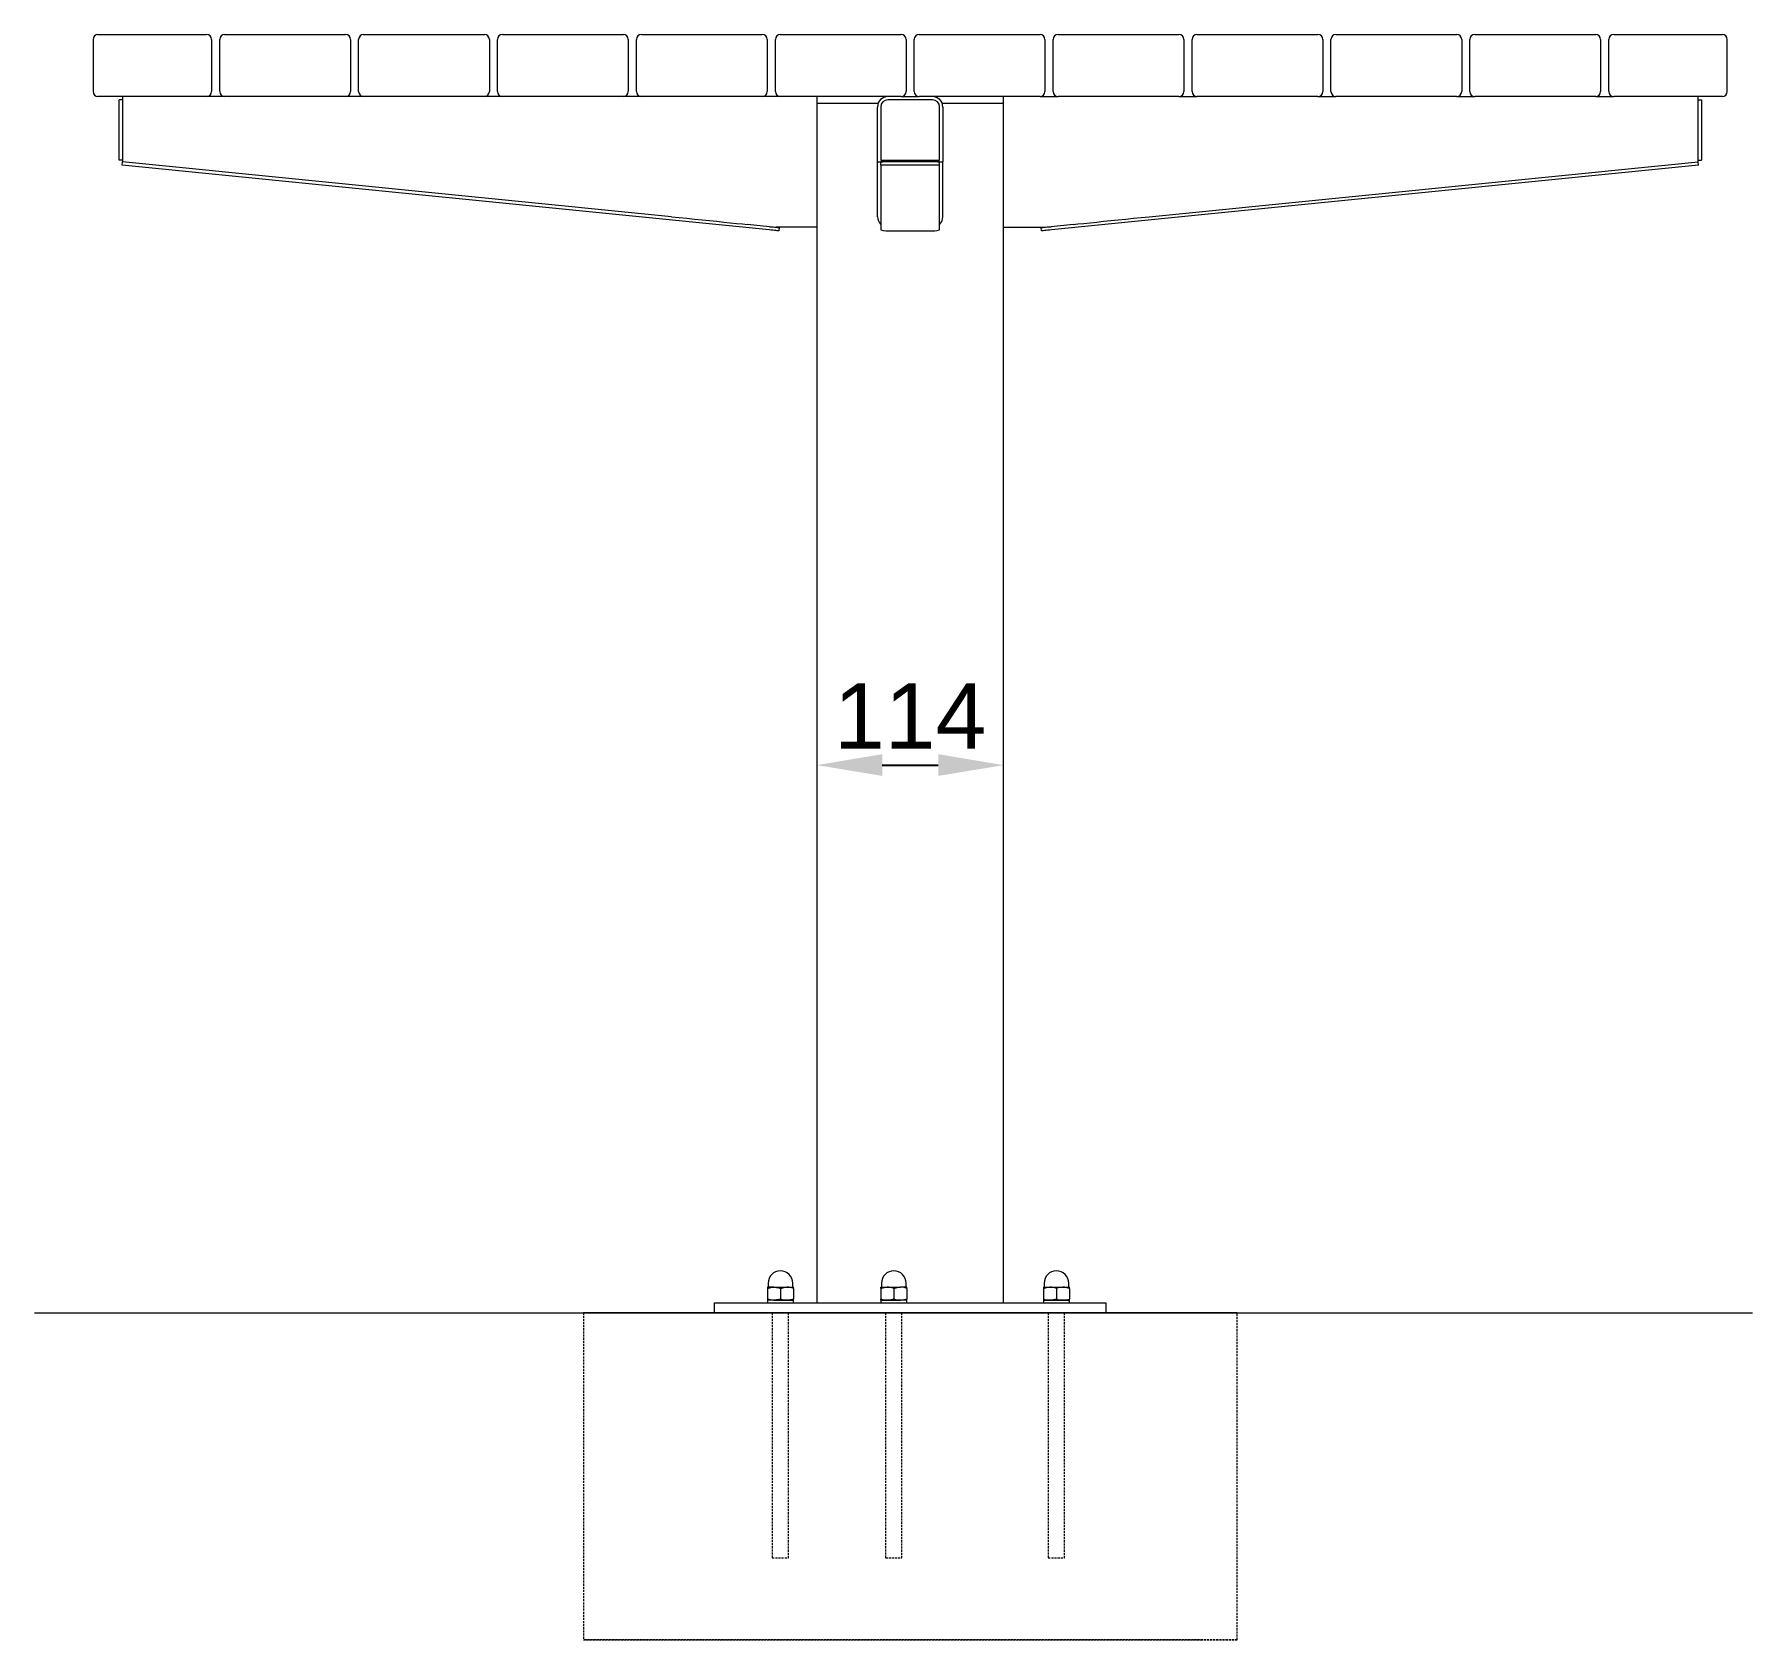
# Model space of a CAD drawing. Header units: millimetres. Extents: x -359 to 3738, y -21 to 3320.
# Drawn here: x 2687 to 3738, y 2338 to 3320 of the extents above; entities that cross this region are included whole.
import ezdxf

# ---------------------------------------------------------------- set-up
doc = ezdxf.new("R2010")
doc.units = ezdxf.units.MM
doc.linetypes.add('HIDDEN', pattern=[1.905, 1.27, -0.635])
for name, color, linetype, lineweight in [('ZANO_O', 10, 'Continuous', 0), ('ZANO_R', 7, 'Continuous', 0), ('ZANO_R_przerywana', 7, 'HIDDEN', 0)]:
    doc.layers.add(name, color=color, linetype=linetype, lineweight=lineweight)
doc.styles.add('Arial', font='arial.ttf')
doc.styles.get("Standard").update_dxf_attribs({"font": 'ARIALUNI.TTF'})
doc.dimstyles.new('pl i ang', dxfattribs={"dimtxt": 50, "dimasz": 50, "dimexe": 1.25, "dimexo": 0.625, "dimgap": 10, "dimtad": 1, "dimtoh": 1, "dimtxsty": 'Standard', "dimcen": 2.5, "dimclrd": 1, "dimclre": 1, "dimclrt": 1, "dimadec": 0, "dimazin": 0, "dimtfac": 1, "dimtmove": 0, "dimatfit": 3, "dimfxl": 1, "dimarcsym": 1})

# ---------------------------------------------------------------- blocks, each defined once
blk = doc.blocks.new('*D412')
at = {"layer": 'ZANO_O', "color": 1, "lineweight": -2}
for p, q in [((3165.4, 2883.4), (3165.4, 2883.4)), ((3279.7, 2883.4), (3279.7, 2883.4)), ((3205.4, 2873.4), (3239.7, 2873.4))]:
    blk.add_line(p, q, dxfattribs=at)
at = {"layer": 'ZANO_O', "color": 1}
for points in [[(3205.4, 2880.1), (3205.4, 2866.8), (3165.4, 2873.4)], [(3239.7, 2866.8), (3239.7, 2880.1), (3279.7, 2873.4)]]:
    blk.add_solid(points, dxfattribs=at)
at = {"layer": 'ZANO_O', "color": 1, "insert": (3222.5, 2903.5), "char_height": 40, "attachment_point": 5, "style": 'Arial'}
blk.add_mtext('114', dxfattribs=at)

msp = doc.modelspace()

# ---------------------------------------------------------------- linework, layer by layer
at = {"layer": 'ZANO_R'}
for p, q in [((2722.5, 3317.4), (2722.5, 3285.4)), ((2725.5, 3320.4), (2792, 3320.4)), ((2795, 3317.4), (2795, 3285.4)), ((2800, 3285.4), (2800, 3317.4)), ((2803, 3320.4), (2877, 3320.4)), ((2880, 3317.4), (2880, 3285.4)), ((2885, 3285.4), (2885, 3317.4)), ((2888, 3320.4), (2962, 3320.4)), ((2965, 3317.4), (2965, 3285.4)), ((2970, 3285.4), (2970, 3317.4)), ((2973, 3320.4), (3047, 3320.4)), ((3050, 3317.4), (3050, 3285.4)), ((3055, 3285.4), (3055, 3317.4)), ((3058, 3320.4), (3132, 3320.4)), ((3135, 3317.4), (3135, 3285.4)), ((3140, 3285.4), (3140, 3317.4)), ((3143, 3320.4), (3217, 3320.4)), ((3220, 3317.4), (3220, 3285.4)), ((3225, 3285.4), (3225, 3317.4)), ((3228, 3320.4), (3302, 3320.4)), ((3305, 3317.4), (3305, 3285.4)), ((3310, 3285.4), (3310, 3317.4)), ((3313, 3320.4), (3387, 3320.4)), ((3390, 3317.4), (3390, 3285.4)), ((3395, 3285.4), (3395, 3317.4)), ((3398, 3320.4), (3472, 3320.4)), ((3475, 3317.4), (3475, 3285.4)), ((3480, 3285.4), (3480, 3317.4)), ((3483, 3320.4), (3557, 3320.4)), ((3560, 3317.4), (3560, 3285.4)), ((3565, 3285.4), (3565, 3317.4)), ((3568, 3320.4), (3642, 3320.4)), ((3645, 3317.4), (3645, 3285.4)), ((3650, 3285.4), (3650, 3317.4)), ((3653, 3320.4), (3719.5, 3320.4)), ((3722.5, 3285.4), (3722.5, 3317.4)), ((2792, 3282.4), (2725.5, 3282.4)), ((2740.4, 3282.4), (2740.4, 3276)), ((2803, 3282.4), (2792, 3282.4)), ((2877, 3282.4), (2803, 3282.4)), ((2888, 3282.4), (2877, 3282.4)), ((2962, 3282.4), (2888, 3282.4)), ((2973, 3282.4), (2962, 3282.4)), ((3047, 3282.4), (2973, 3282.4)), ((3058, 3282.4), (3047, 3282.4)), ((3132, 3282.4), (3058, 3282.4)), ((3143, 3282.4), (3132, 3282.4)), ((3217, 3282.4), (3143, 3282.4)), ((3165.4, 3282.4), (3165.4, 3276)), ((3217, 3282.4), (3228, 3282.4)), ((3302, 3282.4), (3228, 3282.4)), ((3279.7, 3276), (3279.7, 3282.4)), ((3302, 3282.4), (3313, 3282.4)), ((3387, 3282.4), (3313, 3282.4)), ((3387, 3282.4), (3398, 3282.4)), ((3472, 3282.4), (3398, 3282.4)), ((3472, 3282.4), (3483, 3282.4)), ((3557, 3282.4), (3483, 3282.4)), ((3557, 3282.4), (3568, 3282.4)), ((3642, 3282.4), (3568, 3282.4)), ((3642, 3282.4), (3653, 3282.4)), ((3719.5, 3282.4), (3653, 3282.4)), ((3704.7, 3276), (3704.7, 3282.4)), ((2740.4, 3280.4), (2738.4, 3280.4)), ((2738.4, 3276), (2738.4, 3280.4)), ((2738.4, 3243.4), (2738.4, 3276)), ((2740.4, 3276), (2740.4, 3242.4)), ((3165.4, 3278.4), (3203, 3278.4)), ((3165.4, 3276), (3165.4, 3208.8)), ((3202.5, 3242.4), (3202.5, 3276)), ((3204.5, 3276), (3204.5, 3243.4)), ((3236.1, 3280.4), (3208.9, 3280.4)), ((3240.5, 3243.4), (3240.5, 3276)), ((3242.1, 3278.4), (3279.7, 3278.4)), ((3242.5, 3276), (3242.5, 3242.4)), ((3279.7, 3208.8), (3279.7, 3276)), ((3704.7, 3280.4), (3706.7, 3280.4)), ((3704.7, 3242.4), (3704.7, 3276)), ((3706.7, 3280.4), (3706.7, 3276)), ((3706.7, 3276), (3706.7, 3243.4)), ((2740.4, 3243.4), (2738.4, 3243.4)), ((2740.2, 3240.4), (2740.4, 3242.4)), ((3136.2, 3200.8), (2740.2, 3240.4)), ((3076.4, 3208.8), (2740.4, 3242.4)), ((3202.5, 3208.8), (3202.5, 3242.4)), ((3202.5, 3242.4), (3205.7, 3242.4)), ((3204.5, 3243.4), (3240.5, 3243.4)), ((3204.5, 3240.4), (3204.5, 3242.4)), ((3240.5, 3242.4), (3204.5, 3242.4)), ((3240.5, 3240.4), (3204.5, 3240.4)), ((3204.5, 3240.4), (3204.5, 3200.8)), ((3205.7, 3242.4), (3205.7, 3243.4)), ((3239.3, 3243.4), (3239.3, 3242.4)), ((3239.3, 3242.4), (3242.5, 3242.4)), ((3240.5, 3240.4), (3240.5, 3242.4)), ((3240.5, 3200.8), (3240.5, 3240.4)), ((3242.5, 3208.8), (3242.5, 3242.4)), ((3704.9, 3240.4), (3308.9, 3200.8)), ((3368.7, 3208.8), (3704.7, 3242.4)), ((3704.7, 3243.4), (3706.7, 3243.4)), ((3704.9, 3240.4), (3704.7, 3242.4)), ((3165.4, 3208.8), (3165.4, 3202.4)), ((3279.7, 3202.4), (3279.7, 3208.8)), ((3136.4, 3202.8), (3122.9, 3204.2)), ((3165.4, 3202.4), (3140.4, 3202.4)), ((3142.4, 3202.2), (3142.2, 3200.2)), ((3165.4, 3202.4), (3165.4, 2544.4)), ((3210.5, 3200.2), (3234.5, 3200.2)), ((3279.7, 2544.4), (3279.7, 3202.4)), ((3279.7, 3202.4), (3304.7, 3202.4)), ((3302.9, 3200.2), (3302.7, 3202.2)), ((3322.2, 3204.2), (3308.7, 3202.8)), ((3135.6, 2556.5), (3135.6, 2554.3)), ((3150.6, 2554.3), (3150.6, 2556.5)), ((3205, 2556.5), (3205, 2554.3)), ((3220, 2554.3), (3220, 2556.5)), ((3304.5, 2556.5), (3304.5, 2554.3)), ((3319.5, 2554.3), (3319.5, 2556.5)), ((3135.1, 2554), (3135.1, 2553.3)), ((3139.1, 2554), (3135.1, 2554)), ((3135.1, 2553.3), (3135.1, 2546.7)), ((3135.1, 2546.7), (3135.1, 2546)), ((3135.1, 2546), (3135.1, 2544.4)), ((3139.1, 2546), (3135.1, 2546)), ((3139.1, 2554), (3147.1, 2554)), ((3151.1, 2546), (3139.1, 2546)), ((3139.1, 2546), (3147.1, 2546)), ((3143.1, 2553.3), (3143.1, 2546.7)), ((3147.1, 2554), (3151.1, 2554)), ((3147.1, 2546), (3151.1, 2546)), ((3151.1, 2553.3), (3151.1, 2554)), ((3151.1, 2553.3), (3151.1, 2546.7)), ((3151.1, 2546), (3151.1, 2546.7)), ((3151.1, 2544.4), (3151.1, 2546)), ((3204.5, 2553.3), (3204.5, 2554)), ((3204.5, 2554), (3208.5, 2554)), ((3204.5, 2553.3), (3204.5, 2546.7)), ((3204.5, 2546), (3204.5, 2546.7)), ((3204.5, 2546), (3204.5, 2544.4)), ((3220.5, 2546), (3204.5, 2546)), ((3204.5, 2546), (3208.5, 2546)), ((3208.5, 2554), (3216.5, 2554)), ((3208.5, 2546), (3216.5, 2546)), ((3212.5, 2553.3), (3212.5, 2546.7)), ((3220.5, 2554), (3216.5, 2554)), ((3220.5, 2546), (3216.5, 2546)), ((3220.5, 2553.3), (3220.5, 2554)), ((3220.5, 2553.3), (3220.5, 2546.7)), ((3220.5, 2546), (3220.5, 2546.7)), ((3220.5, 2544.4), (3220.5, 2546)), ((3304, 2554), (3304, 2553.3)), ((3304, 2554), (3308, 2554)), ((3304, 2553.3), (3304, 2546.7)), ((3304, 2546.7), (3304, 2546)), ((3304, 2546), (3304, 2544.4)), ((3320, 2546), (3304, 2546)), ((3304, 2546), (3308, 2546)), ((3308, 2554), (3316, 2554)), ((3308, 2546), (3316, 2546)), ((3312, 2553.3), (3312, 2546.7)), ((3316, 2554), (3320, 2554)), ((3316, 2546), (3320, 2546)), ((3320, 2553.3), (3320, 2554)), ((3320, 2553.3), (3320, 2546.7)), ((3320, 2546), (3320, 2546.7)), ((3320, 2544.4), (3320, 2546)), ((2686.6, 2538.4), (3738, 2538.4)), ((3022.5, 2538.4), (3400.3, 2538.4)), ((3422.5, 2538.4), (3022.5, 2538.4)), ((3102.5, 2544.4), (3102.5, 2538.4)), ((3102.5, 2544.4), (3342.5, 2544.4)), ((3138.1, 2538.4), (3148.1, 2538.4)), ((3207.5, 2538.4), (3217.5, 2538.4)), ((3307, 2538.4), (3317, 2538.4)), ((3342.5, 2538.4), (3342.5, 2544.4)), ((3400.3, 2538.4), (3422.5, 2538.4))]:
    msp.add_line(p, q, dxfattribs=at)
at = {"layer": 'ZANO_R', "flags": 128}
for points in [[(3076.4, 3208.8), (3081.2, 3208.4), (3085.9, 3207.9), (3090.6, 3207.4), (3095.3, 3206.9), (3099.8, 3206.5), (3104.2, 3206.1), (3108.4, 3205.6), (3112.4, 3205.2), (3116.3, 3204.8), (3119.9, 3204.5), (3122.9, 3204.2)], [(3322.2, 3204.2), (3325.2, 3204.5), (3328.8, 3204.8), (3332.6, 3205.2), (3336.7, 3205.6), (3340.9, 3206.1), (3345.3, 3206.5), (3349.8, 3206.9), (3354.5, 3207.4), (3359.2, 3207.9), (3363.9, 3208.4), (3368.7, 3208.8)], [(3142.2, 3200.2), (3142.1, 3200.3), (3141.7, 3200.3), (3141.2, 3200.3), (3140.4, 3200.4), (3139.5, 3200.5), (3138.5, 3200.6), (3137.4, 3200.7), (3136.2, 3200.8)], [(3136.4, 3202.8), (3137.6, 3202.7), (3138.7, 3202.6), (3139.7, 3202.5), (3140.6, 3202.4), (3141.4, 3202.3), (3141.9, 3202.3), (3142.3, 3202.2), (3142.4, 3202.2)], [(3302.7, 3202.2), (3302.8, 3202.2), (3303.2, 3202.3), (3303.7, 3202.3), (3304.4, 3202.4), (3305.4, 3202.5), (3306.4, 3202.6), (3307.5, 3202.7), (3308.7, 3202.8)], [(3308.9, 3200.8), (3307.7, 3200.7), (3306.6, 3200.6), (3305.6, 3200.5), (3304.6, 3200.4), (3303.9, 3200.3), (3303.4, 3200.3), (3303, 3200.3), (3302.9, 3200.2)], [(3135.1, 2553.3), (3138.1, 2554), (3139.1, 2554)], [(3139.1, 2546), (3138.1, 2546.1), (3135.1, 2546.7)], [(3139.1, 2554), (3142.2, 2553.6), (3143.1, 2553.3)], [(3143.1, 2546.7), (3142.2, 2546.5), (3139.1, 2546)], [(3143.1, 2553.3), (3145.1, 2553.8), (3147.1, 2554)], [(3151.1, 2546.7), (3149.2, 2546.2), (3147.1, 2546)], [(3204.5, 2553.3), (3206.5, 2553.8), (3208.5, 2554)], [(3212.5, 2546.7), (3210.6, 2546.2), (3208.5, 2546)], [(3212.5, 2553.3), (3214.5, 2553.8), (3216.5, 2554)], [(3220.5, 2546.7), (3218.6, 2546.2), (3216.5, 2546)], [(3304, 2553.3), (3305.9, 2553.8), (3308, 2554)], [(3312, 2546.7), (3310, 2546.2), (3308, 2546)], [(3316, 2554), (3312.9, 2553.6), (3312, 2553.3)], [(3312, 2546.7), (3312.9, 2546.5), (3316, 2546)], [(3320, 2553.3), (3317, 2554), (3316, 2554)], [(3316, 2546), (3317, 2546.1), (3320, 2546.7)]]:
    msp.add_lwpolyline(points, dxfattribs=at)
at = {"layer": 'ZANO_R'}
for centre, radius, start, end in [((2725.5, 3317.4), 3, 90, 180), ((2792, 3317.4), 3, 0, 90), ((2803, 3317.4), 3, 90, 180), ((2877, 3317.4), 3, 0, 90), ((2888, 3317.4), 3, 90, 180), ((2962, 3317.4), 3, 0, 90), ((2973, 3317.4), 3, 90, 180), ((3047, 3317.4), 3, 0, 90), ((3058, 3317.4), 3, 90, 180), ((3132, 3317.4), 3, 0, 90), ((3143, 3317.4), 3, 90, 180), ((3217, 3317.4), 3, 0, 90), ((3228, 3317.4), 3, 90, 180), ((3302, 3317.4), 3, 0, 90), ((3313, 3317.4), 3, 90, 180), ((3387, 3317.4), 3, 0, 90), ((3398, 3317.4), 3, 90, 180), ((3472, 3317.4), 3, 0, 90), ((3483, 3317.4), 3, 90, 180), ((3557, 3317.4), 3, 0, 90), ((3568, 3317.4), 3, 90, 180), ((3642, 3317.4), 3, 0, 90), ((3653, 3317.4), 3, 90, 180), ((3719.5, 3317.4), 3, 0, 90), ((2725.5, 3285.4), 3, 180, 270), ((2792, 3285.4), 3, 270, 0), ((2803, 3285.4), 3, 180, 270), ((2877, 3285.4), 3, 270, 0), ((2888, 3285.4), 3, 180, 270), ((2962, 3285.4), 3, 270, 0), ((2973, 3285.4), 3, 180, 270), ((3047, 3285.4), 3, 270, 0), ((3058, 3285.4), 3, 180, 270), ((3132, 3285.4), 3, 270, 0), ((3143, 3285.4), 3, 180, 270), ((3208.9, 3276), 6.4, 90, 180), ((3217, 3285.4), 3, 270, 0), ((3228, 3285.4), 3, 180, 270), ((3236.1, 3276), 6.4, 0, 90), ((3302, 3285.4), 3, 270, 0), ((3313, 3285.4), 3, 180, 270), ((3387, 3285.4), 3, 270, 0), ((3398, 3285.4), 3, 180, 270), ((3472, 3285.4), 3, 270, 0), ((3483, 3285.4), 3, 180, 270), ((3557, 3285.4), 3, 270, 0), ((3568, 3285.4), 3, 180, 270), ((3642, 3285.4), 3, 270, 0), ((3653, 3285.4), 3, 180, 270), ((3719.5, 3285.4), 3, 270, 0), ((3208.9, 3276), 4.4, 90, 180), ((3236.1, 3276), 4.4, 0, 90), ((3208.9, 3208.8), 6.4, 180, 226.5675), ((3236.1, 3208.8), 6.4, 313.4325, 0), ((3209.1, 3215.8), 15.6, 253.1705, 275.465), ((3236, 3215.8), 15.6, 264.5349, 286.8295), ((3143.1, 2556.5), 7.5, 0, 180), ((3212.5, 2556.5), 7.5, 0, 180), ((3312, 2556.5), 7.5, 0, 180), ((3135.4, 2554.3), 0.25, 270, 0), ((3147.2, 2558.2), 12.1, 250.2283, 269.5153), ((3147, 2541.9), 12.1, 70.2283, 89.5153), ((3150.9, 2554.3), 0.25, 180, 270), ((3208.6, 2558.2), 12.1, 250.2283, 269.5153), ((3204.8, 2554.3), 0.25, 270, 0), ((3208.4, 2541.9), 12.1, 70.2283, 89.5153), ((3216.6, 2558.2), 12.1, 250.2283, 269.5152), ((3216.4, 2541.9), 12.1, 70.2284, 89.5152), ((3220.3, 2554.3), 0.25, 180, 270), ((3308.1, 2558.2), 12.1, 250.2283, 269.5153), ((3304.2, 2554.3), 0.25, 270, 0), ((3307.9, 2541.9), 12.1, 70.2283, 89.5153), ((3319.7, 2554.3), 0.25, 180, 270)]:
    msp.add_arc(centre, radius, start, end, dxfattribs=at)
at = {"layer": 'ZANO_R_przerywana'}
for p, q in [((3022.5, 2538.4), (3022.5, 2338.4)), ((3138.1, 2538.4), (3138.1, 2388.4)), ((3148.1, 2388.4), (3148.1, 2538.4)), ((3207.5, 2538.4), (3207.5, 2388.4)), ((3217.5, 2388.4), (3217.5, 2538.4)), ((3307, 2538.4), (3307, 2388.4)), ((3317, 2388.4), (3317, 2538.4)), ((3422.5, 2338.4), (3422.5, 2538.4)), ((3138.1, 2388.4), (3148.1, 2388.4)), ((3207.5, 2388.4), (3217.5, 2388.4)), ((3307, 2388.4), (3317, 2388.4)), ((3022.5, 2338.4), (3400.3, 2338.4)), ((3422.5, 2338.4), (3022.5, 2338.4)), ((3400.3, 2338.4), (3422.5, 2338.4))]:
    msp.add_line(p, q, dxfattribs=at)

# ---------------------------------------------------------------- dimensions: what is measured, and where the dimension line sits
at = {"layer": 'ZANO_O'}
dim = msp.add_linear_dim(base=(3279.7, 2873.4), p1=(3165.4, 2873.4), p2=(3279.7, 2873.4), dimstyle='pl i ang', override={"dimtxt": 40, "dimasz": 40, "dimexe": 10, "dimexo": 10, "dimtoh": 0, "dimdec": 0, "dimtxsty": 'Arial', "dimtdec": 0, "dimtmove": 1}, dxfattribs=at)
dim.commit()
dim.dimension.update_dxf_attribs({"geometry": '*D412', "text_midpoint": (3222.5, 2903.5)})

doc.saveas('drawing.dxf')
